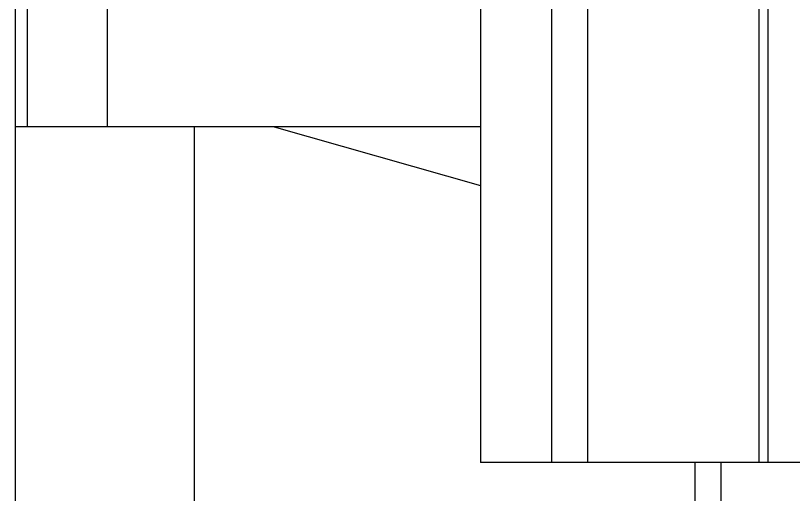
# Paper-space layout '2 DOOR PANEL LAYOUT - A1 Sheet' of a CAD drawing. Extents: x 50 to 825, y 22 to 486.
# Drawn here: x 423.4897 to 423.7729, y 322.6749 to 322.8494 of the extents above; entities that cross this region are included whole.
import ezdxf

# ---------------------------------------------------------------- set-up
doc = ezdxf.new("R2010")
doc.units = 0
doc.layers.add('N-EQPM', color=3, linetype='Continuous', lineweight=25)

psp = doc.layouts.new('2 DOOR PANEL LAYOUT - A1 Sheet')

# ---------------------------------------------------------------- linework, layer by layer
at = {"layer": 'N-EQPM', "linetype": 'Continuous'}
for p, q in [((423.65893, 325.99213), (423.65893, 322.68651)), ((423.68496, 322.68651), (423.68496, 325.99213)), ((423.69797, 325.99213), (423.69797, 322.68651)), ((423.76044, 322.68651), (423.76044, 325.99213)), ((423.76362, 325.99213), (423.76362, 322.68651)), ((423.52323, 322.80885), (423.52323, 323.01707)), ((423.4939, 322.86738), (423.4939, 322.80885)), ((423.48975, 322.35595), (423.48973, 322.86335)), ((423.65893, 322.80885), (423.48975, 322.80885)), ((423.55482, 322.35595), (423.55482, 322.80885)), ((423.58384, 322.80885), (423.65893, 322.78747)), ((424.88227, 322.68651), (423.65893, 322.68651)), ((423.73702, 322.68651), (423.73702, 322.60778)), ((423.74661, 322.51212), (423.74661, 322.68651))]:
    psp.add_line(p, q, dxfattribs=at)

doc.saveas('drawing.dxf')
